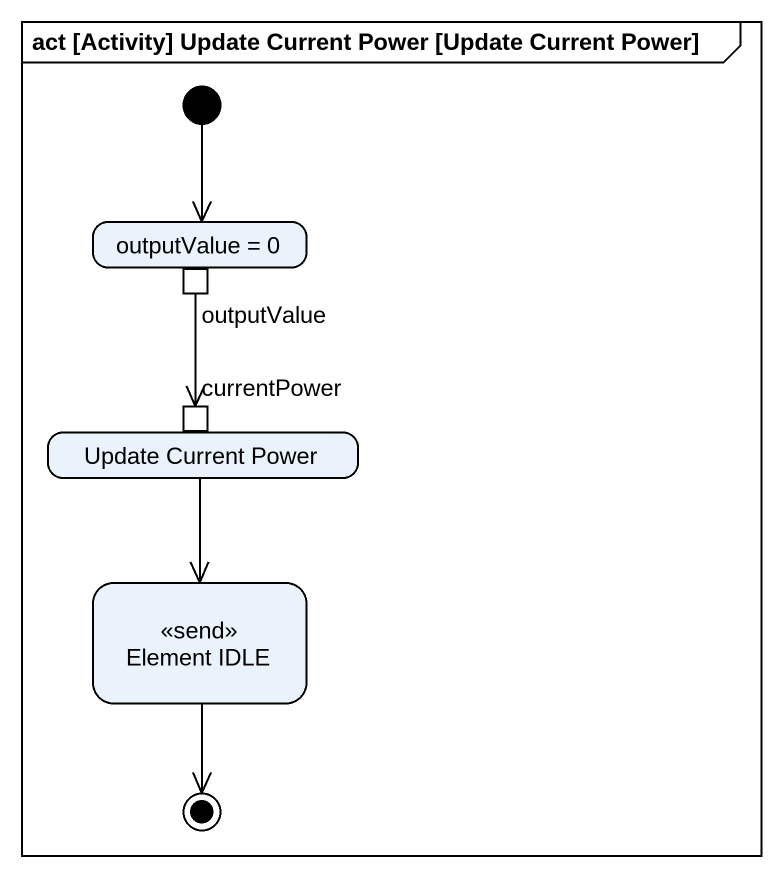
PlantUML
@startuml
mainframe act [Activity] Update Current Power [Update Current Power]
hide empty description
state "outputValue = 0" as outputValue_0 {
  state outputValue <<outputPin>>
}
state "Update Current Power" as Update_Current_Power {
  state currentPower <<inputPin>>
}
state "Element IDLE" as Element_IDLE <<send>>
[*] --> outputValue_0
outputValue --> currentPower
Update_Current_Power --> Element_IDLE
Element_IDLE --> [*]
@enduml
